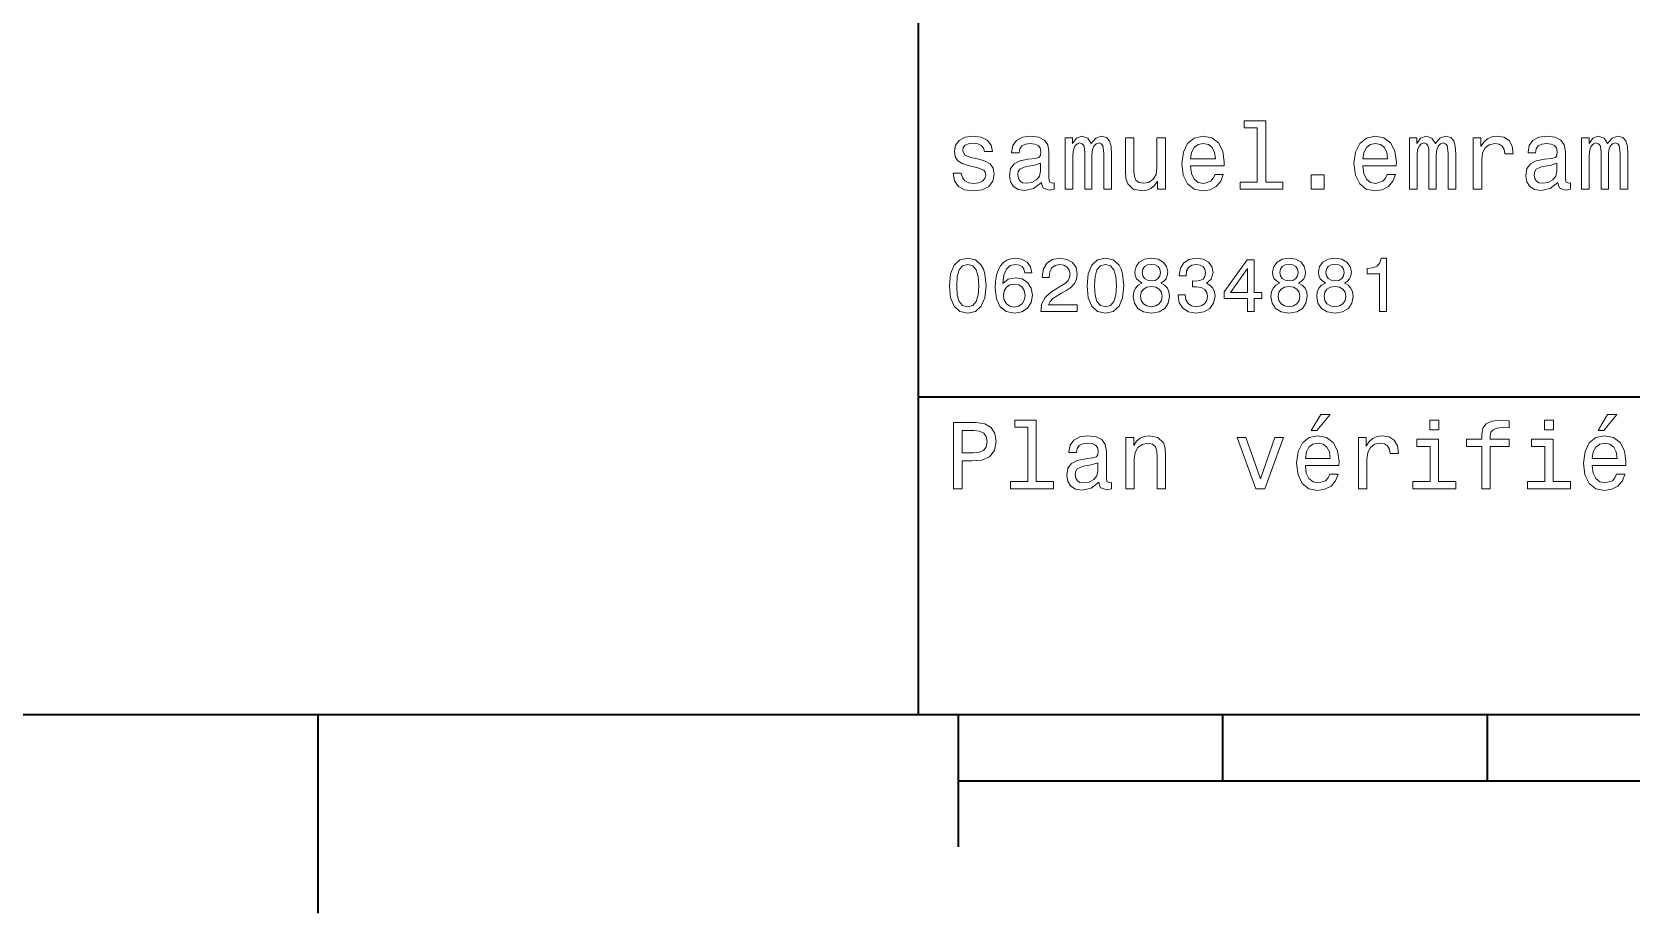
# Model space of a CAD drawing. Extents: x 0 to 297, y 0 to 210.
# Drawn here: x 63.5 to 123.9, y 2.5 to 35.8 of the extents above; entities that cross this region are included whole.
import ezdxf

# ---------------------------------------------------------------- set-up
doc = ezdxf.new("R2010")
doc.units = 0

msp = doc.modelspace()

# ---------------------------------------------------------------- linework, layer by layer
at = {"color": 7, "lineweight": 35}
for p, q in [((97, 10), (97, 70)), ((97, 22), (162, 22)), ((10, 10), (287, 10)), ((97, 10), (287, 10)), ((98.5, 7.5), (198.5, 7.5))]:
    msp.add_line(p, q, dxfattribs=at)
at = {"color": 7, "lineweight": 35, "ltscale": 0.1875}
msp.add_line((74.300003, 10), (74.300003, 2.5), dxfattribs=at)
at = {"color": 7, "lineweight": 35, "ltscale": 0.125}
msp.add_line((98.5, 10), (98.5, 5), dxfattribs=at)
at = {"color": 7, "lineweight": 35, "ltscale": 0.0625}
for p, q in [((108.5, 10), (108.5, 7.5)), ((118.5, 10), (118.5, 7.5))]:
    msp.add_line(p, q, dxfattribs=at)
at = {"color": 7, "lineweight": 13}
for points in [[(109.811958, 32.170029), (109.811958, 30.116714), (109.159943, 30.116714), (109.159943, 29.850143), (110.777374, 29.850143), (110.777374, 30.116714), (110.12896, 30.116714), (110.12896, 32.4366), (109.314842, 32.4366), (109.314842, 32.170029)], [(99.286026, 30.977665), (98.979828, 31.049711), (98.752884, 31.132565), (98.677231, 31.301872), (98.698845, 31.420748), (98.774498, 31.507204), (98.896973, 31.561239), (99.073486, 31.582851), (99.242798, 31.561239), (99.376083, 31.496397), (99.46254, 31.399136), (99.498558, 31.269451), (99.808357, 31.269451), (99.808357, 31.276657), (99.754326, 31.510807), (99.606628, 31.694523), (99.376083, 31.809797), (99.073486, 31.853025), (98.767288, 31.809797), (98.543945, 31.690922), (98.403458, 31.514408), (98.360229, 31.291065), (98.392654, 31.074928), (98.493515, 30.92363), (98.659225, 30.815561), (98.900574, 30.739912), (99.253601, 30.653458), (99.469742, 30.5634), (99.527374, 30.491354), (99.548988, 30.383286), (99.516571, 30.25), (99.430115, 30.149136), (99.289627, 30.084293), (99.102303, 30.062679), (98.904182, 30.084293), (98.760086, 30.159943), (98.662827, 30.282419), (98.623199, 30.451729), (98.317001, 30.451729), (98.367432, 30.163544), (98.515129, 29.954611), (98.749283, 29.828529), (99.073486, 29.7817), (99.412102, 29.828529), (99.66066, 29.954611), (99.811958, 30.15634), (99.865997, 30.419308), (99.82637, 30.646254), (99.714699, 30.801151), (99.530983, 30.902016)], [(101.656342, 30.102304), (101.656342, 30.091497), (101.674355, 29.969019), (101.728386, 29.882565), (101.95533, 29.814121), (102.131844, 29.842939), (102.131844, 30.087896), (102.056198, 30.077089), (101.95533, 30.123919), (101.937317, 30.268011), (101.937317, 31.269451), (101.894089, 31.525215), (101.768013, 31.70533), (101.548271, 31.8134), (101.238472, 31.853025), (100.935883, 31.809797), (100.71254, 31.687319), (100.572044, 31.496397), (100.525215, 31.244236), (100.525215, 31.222622), (100.809799, 31.222622), (100.835014, 31.373919), (100.914268, 31.481987), (101.043945, 31.546829), (101.227669, 31.572046), (101.404175, 31.554033), (101.530258, 31.5), (101.605911, 31.40634), (101.631126, 31.276657), (101.616714, 31.125359), (101.559074, 31.049711), (101.414986, 31.013687), (101.144814, 30.984869), (100.835014, 30.920029), (100.615273, 30.804754), (100.485588, 30.62464), (100.445969, 30.358068), (100.481987, 30.120316), (100.593658, 29.943804), (100.773773, 29.832132), (101.022331, 29.792507), (101.357346, 29.868155)], [(102.549713, 29.850143), (102.841499, 29.850143), (102.841499, 31.143372), (102.859512, 31.337896), (102.913544, 31.478386), (102.996399, 31.561239), (103.104469, 31.593658), (103.190926, 31.56484), (103.248558, 31.492794), (103.277374, 31.370316), (103.288185, 31.208212), (103.288185, 29.850143), (103.561958, 29.850143), (103.561958, 31.143372), (103.579971, 31.334293), (103.634003, 31.474783), (103.720459, 31.561239), (103.828529, 31.593658), (103.914986, 31.56484), (103.972626, 31.492794), (104.008644, 31.208212), (104.008644, 29.850143), (104.30043, 29.850143), (104.30043, 31.1866), (104.282417, 31.463976), (104.224785, 31.676512), (104.109512, 31.806194), (103.922188, 31.853025), (103.702454, 31.780979), (103.533142, 31.572046), (103.399857, 31.777376), (103.176514, 31.853025), (102.971184, 31.780979), (102.830688, 31.57925), (102.830688, 31.784582), (102.549713, 31.784582)], [(106.335739, 31.784582), (106.01873, 31.784582), (106.01873, 30.667868), (105.982712, 30.408501), (105.878242, 30.22118), (105.716141, 30.105907), (105.503601, 30.069883), (105.334297, 30.098703), (105.226227, 30.185158), (105.164986, 30.332851), (105.150574, 30.541786), (105.150574, 31.784582), (104.833572, 31.784582), (104.833572, 30.512968), (104.844383, 30.257204), (104.912827, 30.044668), (105.121758, 29.850143), (105.456772, 29.7817), (105.636887, 29.806915), (105.791786, 29.871758), (105.925072, 29.983429), (106.033142, 30.145533), (106.033142, 29.850143), (106.335739, 29.850143)], [(107.290344, 30.725504), (108.558357, 30.725504), (108.561958, 30.873198), (108.504326, 31.287464), (108.345825, 31.597261), (108.093658, 31.784582), (107.758644, 31.853025), (107.430832, 31.780979), (107.178673, 31.57925), (107.016571, 31.25144), (106.958931, 30.819164), (107.01297, 30.37608), (107.175072, 30.051872), (107.42363, 29.850143), (107.747841, 29.7817), (108.028816, 29.828529), (108.259369, 29.951008), (108.428673, 30.145533), (108.52594, 30.404898), (108.21254, 30.404898), (108.147697, 30.260807), (108.054031, 30.152737), (107.78746, 30.066282), (107.58213, 30.105907), (107.427231, 30.231987), (107.32637, 30.437319), (107.290344, 30.714697)], [(107.290344, 30.992075), (107.329971, 31.240633), (107.427231, 31.424351), (107.574928, 31.536022), (107.769455, 31.575647), (107.960373, 31.536022), (108.10807, 31.424351), (108.198128, 31.240633), (108.230545, 30.992075)], [(113.796112, 30.725504), (115.064117, 30.725504), (115.067719, 30.873198), (115.010086, 31.287464), (114.851585, 31.597261), (114.599426, 31.784582), (114.264404, 31.853025), (113.9366, 31.780979), (113.684441, 31.57925), (113.522331, 31.25144), (113.464699, 30.819164), (113.51873, 30.37608), (113.680832, 30.051872), (113.929398, 29.850143), (114.253601, 29.7817), (114.534584, 29.828529), (114.765129, 29.951008), (114.934433, 30.145533), (115.0317, 30.404898), (114.7183, 30.404898), (114.653458, 30.260807), (114.559799, 30.152737), (114.293228, 30.066282), (114.087898, 30.105907), (113.932999, 30.231987), (113.83213, 30.437319), (113.796112, 30.714697)], [(113.796112, 30.992075), (113.835732, 31.240633), (113.932999, 31.424351), (114.080688, 31.536022), (114.275215, 31.575647), (114.466141, 31.536022), (114.613831, 31.424351), (114.703888, 31.240633), (114.736313, 30.992075)], [(115.561241, 29.850143), (115.853027, 29.850143), (115.853027, 31.143372), (115.87104, 31.337896), (115.925072, 31.478386), (116.007927, 31.561239), (116.115997, 31.593658), (116.202454, 31.56484), (116.260086, 31.492794), (116.288902, 31.370316), (116.299713, 31.208212), (116.299713, 29.850143), (116.573486, 29.850143), (116.573486, 31.143372), (116.591499, 31.334293), (116.645531, 31.474783), (116.731987, 31.561239), (116.840057, 31.593658), (116.926514, 31.56484), (116.984146, 31.492794), (117.020172, 31.208212), (117.020172, 29.850143), (117.311958, 29.850143), (117.311958, 31.1866), (117.293945, 31.463976), (117.236313, 31.676512), (117.12104, 31.806194), (116.933716, 31.853025), (116.713974, 31.780979), (116.54467, 31.572046), (116.411385, 31.777376), (116.188042, 31.853025), (115.982712, 31.780979), (115.842216, 31.57925), (115.842216, 31.784582), (115.561241, 31.784582)], [(117.974785, 29.850143), (118.291786, 29.850143), (118.291786, 30.956051), (118.324211, 31.222622), (118.421471, 31.413544), (118.579971, 31.528818), (118.792511, 31.568443), (118.951012, 31.543226), (119.069885, 31.47118), (119.14193, 31.348701), (119.167145, 31.182997), (119.487755, 31.182997), (119.444527, 31.474783), (119.325653, 31.683718), (119.127525, 31.809797), (118.857346, 31.853025), (118.67363, 31.824207), (118.515129, 31.752161), (118.374641, 31.629683), (118.26297, 31.463976), (118.26297, 31.784582), (117.974785, 31.784582)], [(121.17363, 30.102304), (121.17363, 30.091497), (121.191643, 29.969019), (121.245682, 29.882565), (121.472626, 29.814121), (121.649139, 29.842939), (121.649139, 30.087896), (121.573486, 30.077089), (121.472626, 30.123919), (121.454613, 30.268011), (121.454613, 31.269451), (121.411385, 31.525215), (121.285309, 31.70533), (121.065567, 31.8134), (120.755768, 31.853025), (120.453171, 31.809797), (120.229828, 31.687319), (120.08934, 31.496397), (120.042511, 31.244236), (120.042511, 31.222622), (120.327087, 31.222622), (120.35231, 31.373919), (120.431557, 31.481987), (120.561241, 31.546829), (120.744957, 31.572046), (120.921471, 31.554033), (121.047554, 31.5), (121.123199, 31.40634), (121.148415, 31.276657), (121.134003, 31.125359), (121.07637, 31.049711), (120.932281, 31.013687), (120.662109, 30.984869), (120.35231, 30.920029), (120.132568, 30.804754), (120.002884, 30.62464), (119.963257, 30.358068), (119.999283, 30.120316), (120.110954, 29.943804), (120.291069, 29.832132), (120.539627, 29.792507), (120.874641, 29.868155)], [(122.067001, 29.850143), (122.358795, 29.850143), (122.358795, 31.143372), (122.376801, 31.337896), (122.43084, 31.478386), (122.513687, 31.561239), (122.621758, 31.593658), (122.708214, 31.56484), (122.765854, 31.492794), (122.79467, 31.370316), (122.805481, 31.208212), (122.805481, 29.850143), (123.079254, 29.850143), (123.079254, 31.143372), (123.097267, 31.334293), (123.151299, 31.474783), (123.237755, 31.561239), (123.345825, 31.593658), (123.432281, 31.56484), (123.489914, 31.492794), (123.52594, 31.208212), (123.52594, 29.850143), (123.817726, 29.850143), (123.817726, 31.1866), (123.799713, 31.463976), (123.742081, 31.676512), (123.626801, 31.806194), (123.439484, 31.853025), (123.219742, 31.780979), (123.05043, 31.572046), (122.917145, 31.777376), (122.693802, 31.853025), (122.48848, 31.780979), (122.347984, 31.57925), (122.347984, 31.784582), (122.067001, 31.784582)], [(101.620316, 30.527376), (101.577087, 30.340057), (101.461815, 30.195965), (101.288902, 30.102304), (101.07637, 30.069883), (100.939484, 30.087896), (100.842216, 30.145533), (100.780983, 30.246397), (100.76297, 30.386887), (100.777374, 30.512968), (100.835014, 30.603025), (101.065559, 30.70389), (101.357346, 30.747118), (101.620316, 30.833572)], [(121.137611, 30.527376), (121.094383, 30.340057), (120.979111, 30.195965), (120.806198, 30.102304), (120.593658, 30.069883), (120.456772, 30.087896), (120.359512, 30.145533), (120.298271, 30.246397), (120.280258, 30.386887), (120.29467, 30.512968), (120.35231, 30.603025), (120.582855, 30.70389), (120.874641, 30.747118), (121.137611, 30.833572)], [(111.84726, 29.850143), (112.344383, 29.850143), (112.344383, 30.386887), (111.84726, 30.386887)], [(98.172913, 26.201731), (98.216141, 25.749281), (98.351585, 25.426514), (98.567726, 25.230549), (98.867432, 25.167149), (99.164268, 25.230549), (99.380402, 25.426514), (99.51297, 25.749281), (99.559074, 26.201731), (99.51297, 26.651299), (99.458214, 26.829971), (99.380402, 26.976946), (99.164268, 27.172913), (98.867432, 27.239193), (98.567726, 27.172913), (98.351585, 26.974064), (98.216141, 26.651299)], [(101.293945, 26.685881), (101.239197, 26.91931), (101.112389, 27.09222), (100.916428, 27.201731), (100.662827, 27.239193), (100.492798, 27.219021), (100.345825, 27.164267), (100.216141, 27.074928), (100.106628, 26.948128), (100.020172, 26.789627), (99.956772, 26.596542), (99.916428, 26.368877), (99.9049, 26.112392), (99.951012, 25.703171), (100.092216, 25.406342), (100.319885, 25.227667), (100.631126, 25.167149), (100.91066, 25.219021), (101.123917, 25.354467), (101.262245, 25.567724), (101.311241, 25.838617), (101.262245, 26.112392), (101.129684, 26.322767), (100.925072, 26.455332), (100.671471, 26.501442), (100.397697, 26.443806), (100.193085, 26.279539), (100.236313, 26.596542), (100.328529, 26.824209), (100.469742, 26.959656), (100.665703, 27.005764), (100.809799, 26.98271), (100.919312, 26.922192), (100.991356, 26.821327), (101.028816, 26.685881)], [(101.634003, 25.224785), (103.008644, 25.224785), (103.008644, 25.472624), (101.922188, 25.472624), (101.982712, 25.60807), (102.086456, 25.720463), (102.406342, 25.925074), (102.57637, 26.011528), (102.766571, 26.135448), (102.902016, 26.279539), (102.979828, 26.449568), (103.008644, 26.642653), (102.959656, 26.884727), (102.824203, 27.074928), (102.616714, 27.195967), (102.348701, 27.239193), (102.072044, 27.190203), (101.861671, 27.054756), (101.726227, 26.838617), (101.680115, 26.553314), (101.680115, 26.51297), (101.94236, 26.51297), (101.94236, 26.536024), (101.9683, 26.731989), (102.046112, 26.876081), (102.170029, 26.9683), (102.334297, 27), (102.501442, 26.971182), (102.625359, 26.899136), (102.706055, 26.786745), (102.734871, 26.645535), (102.714699, 26.51297), (102.659943, 26.400578), (102.567726, 26.302595), (102.440926, 26.216139), (102.270897, 26.12392), (101.988472, 25.945246), (101.789627, 25.755045), (101.671471, 25.524496), (101.634003, 25.233431)], [(103.377518, 26.201731), (103.420746, 25.749281), (103.556198, 25.426514), (103.772331, 25.230549), (104.072044, 25.167149), (104.368874, 25.230549), (104.585014, 25.426514), (104.717575, 25.749281), (104.763687, 26.201731), (104.717575, 26.651299), (104.662827, 26.829971), (104.585014, 26.976946), (104.368874, 27.172913), (104.072044, 27.239193), (103.772331, 27.172913), (103.556198, 26.974064), (103.420746, 26.651299)], [(105.44957, 26.302595), (105.302597, 26.221903), (105.201729, 26.10951), (105.138329, 25.9683), (105.118156, 25.798271), (105.164268, 25.541788), (105.296829, 25.342941), (105.51297, 25.216139), (105.806915, 25.167149), (106.097984, 25.216139), (106.314117, 25.342941), (106.446686, 25.541788), (106.495674, 25.798271), (106.472626, 25.9683), (106.412102, 26.10951), (106.308357, 26.221903), (106.164261, 26.302595), (106.279541, 26.371759), (106.360229, 26.46686), (106.409225, 26.582134), (106.426514, 26.723343), (106.380402, 26.927956), (106.259369, 27.09222), (106.0634, 27.198849), (105.806915, 27.239193), (105.547546, 27.198849), (105.351585, 27.09222), (105.227669, 26.927956), (105.184441, 26.723343), (105.198845, 26.582134), (105.247841, 26.46686)], [(106.815559, 25.853027), (106.815559, 25.832853), (106.861671, 25.556196), (106.997116, 25.348703), (107.210373, 25.216139), (107.492798, 25.167149), (107.792511, 25.216139), (108.017288, 25.342941), (108.161385, 25.54467), (108.213257, 25.804035), (108.190201, 25.974064), (108.126801, 26.112392), (108.023056, 26.219021), (107.884727, 26.296831), (108.072044, 26.45245), (108.138329, 26.700289), (108.0951, 26.925074), (107.971184, 27.095102), (107.769455, 27.201731), (107.492798, 27.239193), (107.233429, 27.193085), (107.034584, 27.066284), (106.9049, 26.864553), (106.861671, 26.596542), (106.861671, 26.57637), (107.118156, 26.57637), (107.141212, 26.760807), (107.216141, 26.893373), (107.337173, 26.974064), (107.507202, 27.002882), (107.657059, 26.979828), (107.766571, 26.91931), (107.832855, 26.821327), (107.858788, 26.688763), (107.832855, 26.547552), (107.763687, 26.45245), (107.642654, 26.394814), (107.478386, 26.377523), (107.365997, 26.380405), (107.365997, 26.152739), (107.507202, 26.158503), (107.688759, 26.132566), (107.824203, 26.063402), (107.9049, 25.95101), (107.933716, 25.804035), (107.902016, 25.636889), (107.818443, 25.51297), (107.685883, 25.43516), (107.510086, 25.409224), (107.328529, 25.438042), (107.195969, 25.524496), (107.112396, 25.662825), (107.080688, 25.853027)], [(110.654175, 26.302595), (110.507202, 26.221903), (110.406342, 26.10951), (110.342941, 25.9683), (110.322769, 25.798271), (110.368874, 25.541788), (110.501442, 25.342941), (110.717575, 25.216139), (111.011528, 25.167149), (111.302597, 25.216139), (111.51873, 25.342941), (111.651299, 25.541788), (111.700287, 25.798271), (111.677231, 25.9683), (111.616714, 26.10951), (111.51297, 26.221903), (111.368874, 26.302595), (111.484146, 26.371759), (111.564842, 26.46686), (111.613831, 26.582134), (111.631126, 26.723343), (111.585014, 26.927956), (111.463974, 27.09222), (111.268013, 27.198849), (111.011528, 27.239193), (110.752159, 27.198849), (110.556198, 27.09222), (110.432274, 26.927956), (110.389046, 26.723343), (110.403458, 26.582134), (110.452446, 26.46686)], [(112.389046, 26.302595), (112.242073, 26.221903), (112.141212, 26.10951), (112.077805, 25.9683), (112.057632, 25.798271), (112.103745, 25.541788), (112.236313, 25.342941), (112.452446, 25.216139), (112.746399, 25.167149), (113.03746, 25.216139), (113.253601, 25.342941), (113.386169, 25.541788), (113.435158, 25.798271), (113.412102, 25.9683), (113.351585, 26.10951), (113.247841, 26.221903), (113.103745, 26.302595), (113.219017, 26.371759), (113.299713, 26.46686), (113.348701, 26.582134), (113.365997, 26.723343), (113.319885, 26.927956), (113.198845, 27.09222), (113.002884, 27.198849), (112.746399, 27.239193), (112.48703, 27.198849), (112.291061, 27.09222), (112.167145, 26.927956), (112.123917, 26.723343), (112.138329, 26.582134), (112.187317, 26.46686)], [(114.429398, 25.224785), (114.691643, 25.224785), (114.691643, 27.239193), (114.495674, 27.239193), (114.443802, 27.063402), (114.340057, 26.945246), (114.181557, 26.876081), (113.962532, 26.853027), (113.962532, 26.648417), (114.429398, 26.648417)], [(98.44957, 26.201731), (98.472626, 26.550434), (98.54467, 26.801153), (98.674355, 26.948128), (98.867432, 27), (99.05764, 26.948128), (99.187317, 26.801153), (99.259369, 26.550434), (99.282417, 26.201731), (99.259369, 25.850145), (99.187317, 25.599424), (99.05764, 25.45245), (98.867432, 25.40346), (98.674355, 25.45245), (98.54467, 25.599424), (98.472626, 25.850145)], [(103.654175, 26.201731), (103.677231, 26.550434), (103.749283, 26.801153), (103.87896, 26.948128), (104.072044, 27), (104.262245, 26.948128), (104.39193, 26.801153), (104.463974, 26.550434), (104.48703, 26.201731), (104.463974, 25.850145), (104.39193, 25.599424), (104.262245, 25.45245), (104.072044, 25.40346), (103.87896, 25.45245), (103.749283, 25.599424), (103.677231, 25.850145)], [(105.458214, 26.700289), (105.48127, 26.827091), (105.55043, 26.925074), (105.659943, 26.985592), (105.806915, 27.008646), (105.951012, 26.985592), (106.060516, 26.925074), (106.129684, 26.827091), (106.155617, 26.700289), (106.129684, 26.570606), (106.060516, 26.469742), (105.951012, 26.40346), (105.806915, 26.383286), (105.659943, 26.406342), (105.55043, 26.469742), (105.48127, 26.570606)], [(109.435158, 25.224785), (109.694527, 25.224785), (109.694527, 25.720463), (109.979828, 25.720463), (109.979828, 25.95101), (109.694527, 25.95101), (109.694527, 27.181557), (109.432274, 27.181557), (108.556198, 25.974064), (108.556198, 25.720463), (109.435158, 25.720463)], [(108.798271, 25.95101), (109.435158, 26.847263), (109.435158, 25.95101)], [(110.662827, 26.700289), (110.685883, 26.827091), (110.755043, 26.925074), (110.864555, 26.985592), (111.011528, 27.008646), (111.155617, 26.985592), (111.265129, 26.925074), (111.33429, 26.827091), (111.360229, 26.700289), (111.33429, 26.570606), (111.265129, 26.469742), (111.155617, 26.40346), (111.011528, 26.383286), (110.864555, 26.406342), (110.755043, 26.469742), (110.685883, 26.570606)], [(112.39769, 26.700289), (112.420746, 26.827091), (112.489914, 26.925074), (112.599426, 26.985592), (112.746399, 27.008646), (112.890488, 26.985592), (113, 26.925074), (113.06916, 26.827091), (113.0951, 26.700289), (113.06916, 26.570606), (113, 26.469742), (112.890488, 26.40346), (112.746399, 26.383286), (112.599426, 26.406342), (112.489914, 26.469742), (112.420746, 26.570606)], [(101.0317, 25.835735), (101, 25.654181), (100.919312, 25.515852), (100.789627, 25.423632), (100.628242, 25.394814), (100.458214, 25.423632), (100.328529, 25.51297), (100.244957, 25.651299), (100.219017, 25.832853), (100.247841, 26.011528), (100.328529, 26.146975), (100.461098, 26.233431), (100.639771, 26.265131), (100.795387, 26.233431), (100.919312, 26.149857), (101, 26.01441)], [(105.394814, 25.804035), (105.420746, 25.956774), (105.504326, 26.072046), (105.634003, 26.146975), (105.806915, 26.172913), (105.976944, 26.146975), (106.106628, 26.072046), (106.190201, 25.956774), (106.219017, 25.804035), (106.190201, 25.639771), (106.106628, 25.515852), (105.976944, 25.43516), (105.806915, 25.409224), (105.634003, 25.43516), (105.504326, 25.515852), (105.420746, 25.639771)], [(110.599426, 25.804035), (110.625359, 25.956774), (110.708931, 26.072046), (110.838615, 26.146975), (111.011528, 26.172913), (111.181557, 26.146975), (111.311241, 26.072046), (111.394814, 25.956774), (111.42363, 25.804035), (111.394814, 25.639771), (111.311241, 25.515852), (111.181557, 25.43516), (111.011528, 25.409224), (110.838615, 25.43516), (110.708931, 25.515852), (110.625359, 25.639771)], [(112.33429, 25.804035), (112.360229, 25.956774), (112.443802, 26.072046), (112.573486, 26.146975), (112.746399, 26.172913), (112.916428, 26.146975), (113.046112, 26.072046), (113.129684, 25.956774), (113.158501, 25.804035), (113.129684, 25.639771), (113.046112, 25.515852), (112.916428, 25.43516), (112.746399, 25.409224), (112.573486, 25.43516), (112.443802, 25.515852), (112.360229, 25.639771)], [(111.84726, 20.728386), (112.059799, 20.728386), (112.560516, 21.340778), (112.207489, 21.340778)], [(122.690201, 20.728386), (122.90274, 20.728386), (123.403458, 21.340778), (123.05043, 21.340778)], [(98.324211, 18.530979), (98.655617, 18.530979), (98.655617, 19.586454), (99.023056, 19.586454), (99.394089, 19.604465), (99.689484, 19.730547), (99.880402, 19.975504), (99.945244, 20.310518), (99.894814, 20.620316), (99.750717, 20.847261), (99.51297, 20.98415), (99.188759, 21.030979), (98.324211, 21.030979)], [(99.098701, 20.724783), (99.314842, 20.703169), (99.473343, 20.634726), (99.567001, 20.508644), (99.599426, 20.310518), (99.5634, 20.101583), (99.466141, 19.975504), (99.30043, 19.910662), (99.073486, 19.892651), (98.655617, 19.892651), (98.655617, 20.724783)], [(101.137611, 20.850864), (101.137611, 18.79755), (100.485588, 18.79755), (100.485588, 18.530979), (102.103027, 18.530979), (102.103027, 18.79755), (101.454613, 18.79755), (101.454613, 21.117435), (100.640488, 21.117435), (100.640488, 20.850864)], [(116.667145, 21.117435), (116.33213, 21.117435), (116.33213, 20.757204), (116.667145, 20.757204)], [(118.295387, 20.130404), (118.295387, 18.530979), (118.612396, 18.530979), (118.612396, 20.130404), (119.332855, 20.130404), (119.332855, 20.400576), (118.612396, 20.400576), (118.612396, 20.519451), (118.637611, 20.663544), (118.720459, 20.760807), (118.860954, 20.818443), (119.062683, 20.840057), (119.332855, 20.825647), (119.332855, 21.099422), (118.990631, 21.117435), (118.680832, 21.085014), (118.464699, 20.987751), (118.335014, 20.818443), (118.295387, 20.577089), (118.295387, 20.400576), (117.715424, 20.400576), (117.715424, 20.130404)], [(121.004326, 21.117435), (120.669312, 21.117435), (120.669312, 20.757204), (121.004326, 20.757204)], [(103.824928, 18.78314), (103.824928, 18.772333), (103.842941, 18.649855), (103.896973, 18.5634), (104.123917, 18.494957), (104.30043, 18.523775), (104.30043, 18.768732), (104.224785, 18.757925), (104.123917, 18.804754), (104.105911, 18.948847), (104.105911, 19.950287), (104.062683, 20.206051), (103.9366, 20.386166), (103.716858, 20.494236), (103.407059, 20.533861), (103.104469, 20.490633), (102.881126, 20.368155), (102.740631, 20.177233), (102.693802, 19.925072), (102.693802, 19.903458), (102.978386, 19.903458), (103.003601, 20.054754), (103.082855, 20.162823), (103.21254, 20.227665), (103.396255, 20.252882), (103.572769, 20.234869), (103.698845, 20.180836), (103.774498, 20.087175), (103.799713, 19.957493), (103.785301, 19.806194), (103.727669, 19.730547), (103.583572, 19.694523), (103.3134, 19.665705), (103.003601, 19.600864), (102.783859, 19.48559), (102.654175, 19.305475), (102.614555, 19.038904), (102.650574, 18.801151), (102.762245, 18.62464), (102.94236, 18.512968), (103.190926, 18.473343), (103.52594, 18.54899)], [(104.844383, 18.530979), (105.161385, 18.530979), (105.161385, 19.647694), (105.193802, 19.903458), (105.298271, 20.090778), (105.460373, 20.206051), (105.676514, 20.249279), (105.849426, 20.213255), (105.957497, 20.115993), (106.011528, 19.95389), (106.029541, 19.737751), (106.029541, 18.530979), (106.346542, 18.530979), (106.346542, 19.802593), (106.33213, 20.058357), (106.267288, 20.270893), (106.054756, 20.465418), (105.723343, 20.533861), (105.539627, 20.508644), (105.384727, 20.440201), (105.251442, 20.324926), (105.146973, 20.170029), (105.146973, 20.465418), (104.844383, 20.465418)], [(109.761528, 18.530979), (110.096542, 18.530979), (110.802597, 20.465418), (110.474785, 20.465418), (109.930832, 18.905619), (109.376083, 20.465418), (109.04467, 20.465418)], [(111.627518, 19.40634), (112.895531, 19.40634), (112.899132, 19.554033), (112.841499, 19.9683), (112.682999, 20.278097), (112.430832, 20.465418), (112.095825, 20.533861), (111.768013, 20.461815), (111.515854, 20.260086), (111.353745, 19.932276), (111.296112, 19.5), (111.350143, 19.056915), (111.512245, 18.732708), (111.760803, 18.530979), (112.085014, 18.462536), (112.365997, 18.509365), (112.596542, 18.631844), (112.765854, 18.826368), (112.863113, 19.085733), (112.549713, 19.085733), (112.484871, 18.941643), (112.391212, 18.833572), (112.124641, 18.747118), (111.919312, 18.786743), (111.764412, 18.912823), (111.663544, 19.118155), (111.627518, 19.395533)], [(111.627518, 19.672911), (111.667145, 19.921469), (111.764412, 20.105186), (111.912102, 20.216858), (112.106628, 20.256483), (112.297546, 20.216858), (112.445244, 20.105186), (112.535301, 19.921469), (112.567726, 19.672911)], [(113.637604, 18.530979), (113.954613, 18.530979), (113.954613, 19.636887), (113.98703, 19.903458), (114.08429, 20.094379), (114.242798, 20.209654), (114.45533, 20.249279), (114.613831, 20.224062), (114.732712, 20.152016), (114.804756, 20.029537), (114.829971, 19.863832), (115.150574, 19.863832), (115.107346, 20.155619), (114.988472, 20.364553), (114.790344, 20.490633), (114.520172, 20.533861), (114.336456, 20.505043), (114.177956, 20.432997), (114.03746, 20.310518), (113.925789, 20.144812), (113.925789, 20.465418), (113.637604, 20.465418)], [(116.656342, 18.79755), (116.656342, 20.400576), (115.842216, 20.400576), (115.842216, 20.130404), (116.33934, 20.130404), (116.33934, 18.79755), (115.690918, 18.79755), (115.690918, 18.530979), (117.311958, 18.530979), (117.311958, 18.79755)], [(120.993515, 18.79755), (120.993515, 20.400576), (120.179398, 20.400576), (120.179398, 20.130404), (120.676514, 20.130404), (120.676514, 18.79755), (120.028099, 18.79755), (120.028099, 18.530979), (121.649139, 18.530979), (121.649139, 18.79755)], [(122.470459, 19.40634), (123.73848, 19.40634), (123.742081, 19.554033), (123.684441, 19.9683), (123.52594, 20.278097), (123.273773, 20.465418), (122.938766, 20.533861), (122.610954, 20.461815), (122.358795, 20.260086), (122.196686, 19.932276), (122.139053, 19.5), (122.193085, 19.056915), (122.355194, 18.732708), (122.603745, 18.530979), (122.927956, 18.462536), (123.208939, 18.509365), (123.439484, 18.631844), (123.608795, 18.826368), (123.706055, 19.085733), (123.392654, 19.085733), (123.327812, 18.941643), (123.234154, 18.833572), (122.967583, 18.747118), (122.762253, 18.786743), (122.607353, 18.912823), (122.506485, 19.118155), (122.470459, 19.395533)], [(122.470459, 19.672911), (122.510086, 19.921469), (122.607353, 20.105186), (122.755043, 20.216858), (122.94957, 20.256483), (123.140488, 20.216858), (123.288185, 20.105186), (123.378242, 19.921469), (123.410667, 19.672911)], [(103.788902, 19.208212), (103.745674, 19.020893), (103.630402, 18.876801), (103.457489, 18.78314), (103.244957, 18.750719), (103.10807, 18.768732), (103.010803, 18.826368), (102.94957, 18.927233), (102.931557, 19.067722), (102.945969, 19.193804), (103.003601, 19.283861), (103.234146, 19.384726), (103.52594, 19.427954), (103.788902, 19.514408)]]:
    msp.add_lwpolyline(points, close=True, dxfattribs=at)

doc.saveas('drawing.dxf')
